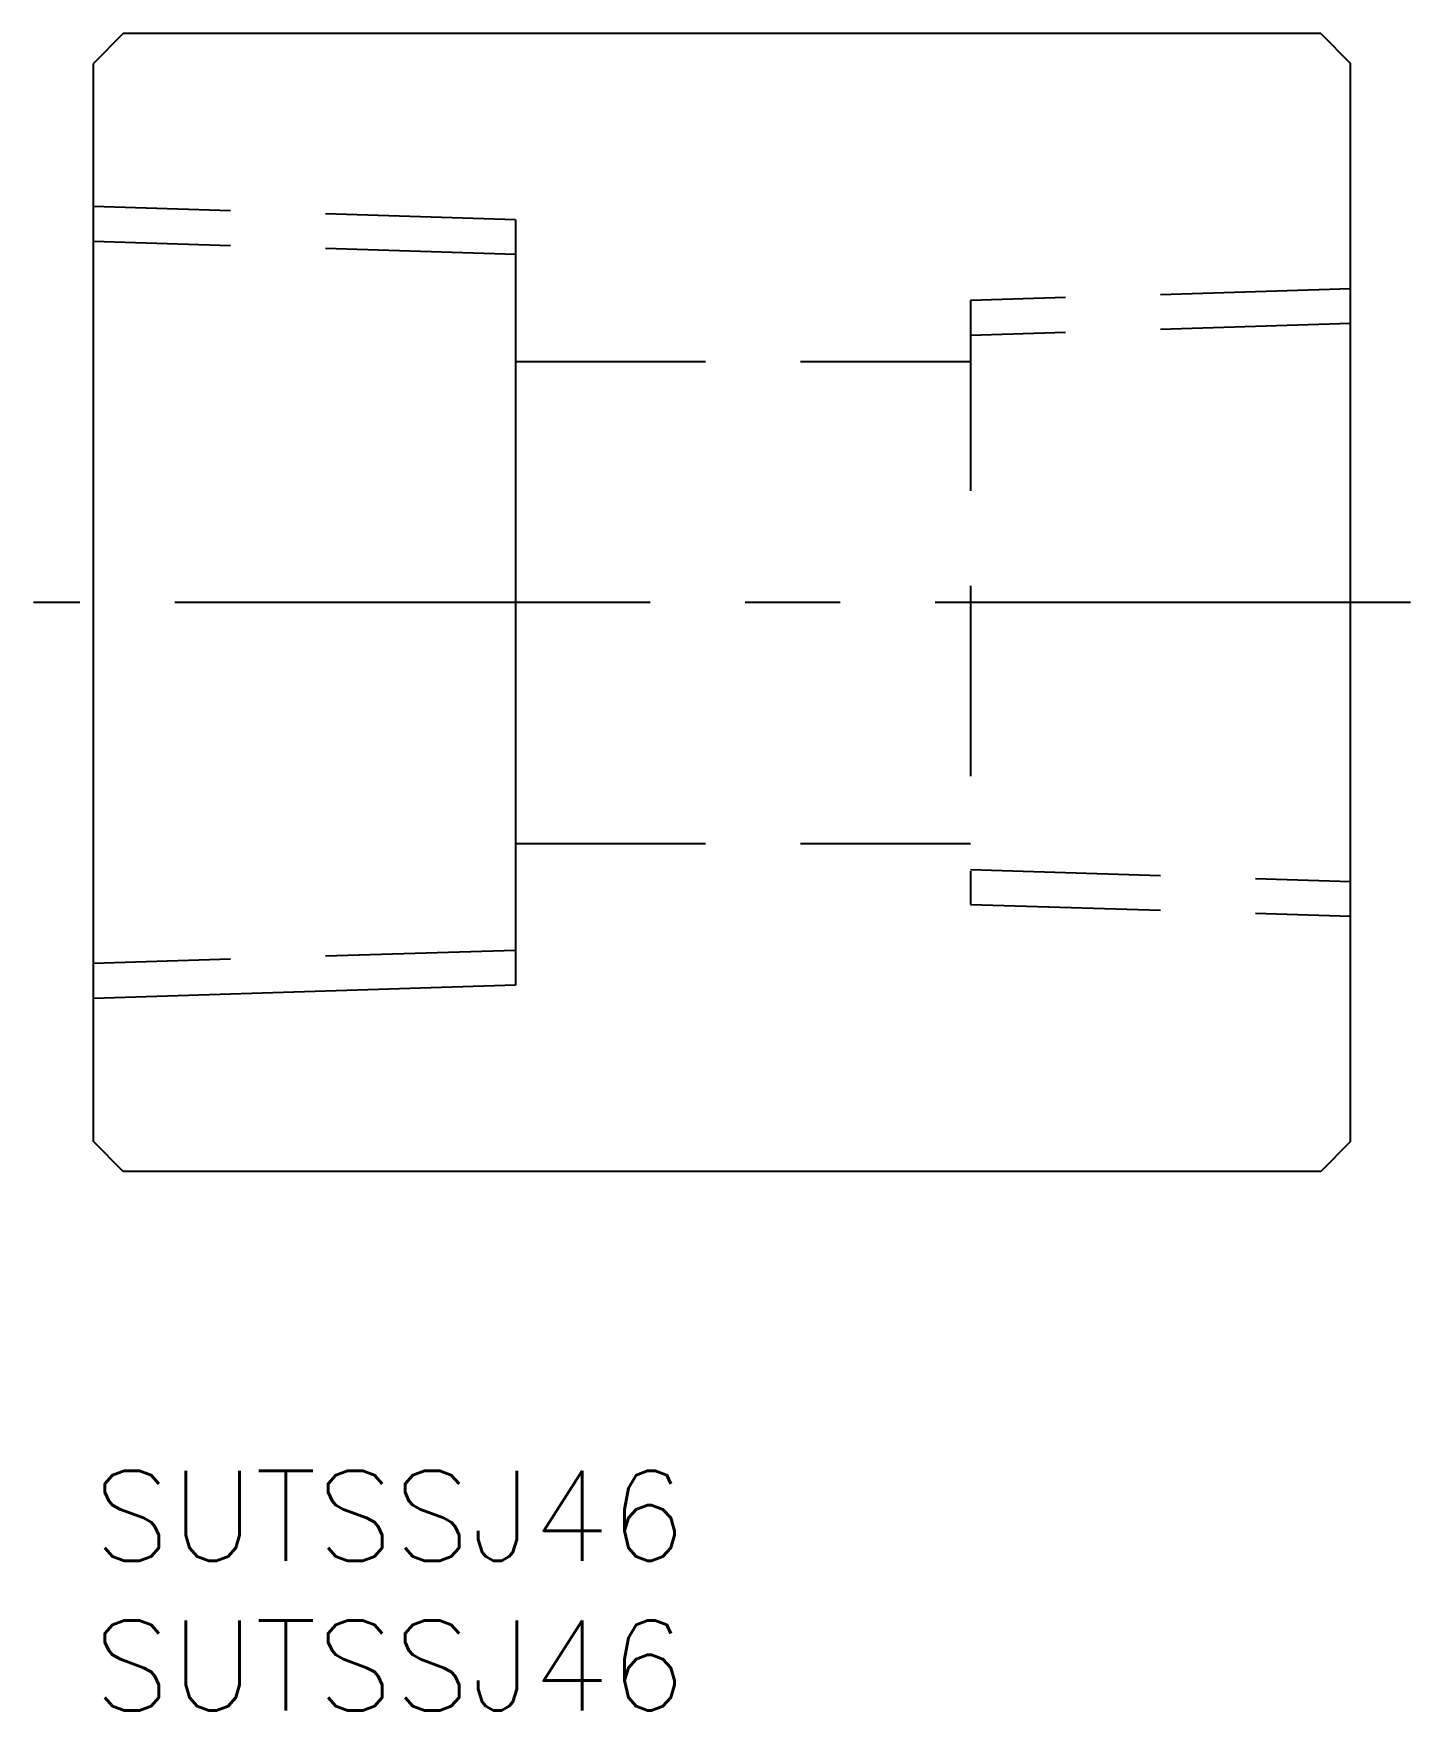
# Model space of a CAD drawing. Extents: x -2 to 44, y -8 to 48.
import ezdxf

# ---------------------------------------------------------------- set-up
doc = ezdxf.new("R2010")
doc.units = 0
doc.header["$LTSCALE"] = 0.5
doc.linetypes.add('CENTER', pattern=[50.8, 31.75, -6.35, 6.35, -6.35])
doc.linetypes.add('DASHED', pattern=[19.05, 12.7, -6.35])
doc.layers.get('0').update_dxf_attribs({"linetype": 'CONTINUOUS'})
for name, color, linetype in [('MSM_CENTER', 1, 'CENTER'), ('MSM_CONTINUOUS', 7, 'CONTINUOUS'), ('MSM_DASHED', 4, 'DASHED'), ('MSM_PART_NUMBER', 7, 'CONTINUOUS')]:
    doc.layers.add(name, color=color, linetype=linetype)
doc.styles.get("Standard").update_dxf_attribs({"font": 'txt.shx', "height": 3, "bigfont": 'bigfont.shx'})

msp = doc.modelspace()

# ---------------------------------------------------------------- linework, layer by layer
for p, q in [((14.1, 41.779875), (14.1, 16.220125)), ((14.1, 16.220125), (0, 15.7795))]:
    msp.add_line(p, q)
at = {"layer": 'MSM_CENTER'}
msp.add_line((44, 29), (-2, 29), dxfattribs=at)
at = {"layer": 'MSM_CONTINUOUS'}
for p, q in [((1, 48), (0, 47)), ((41, 48), (1, 48)), ((41, 48), (42, 47)), ((0, 11), (0, 47)), ((42, 11), (42, 47)), ((1, 10), (0, 11)), ((42, 11), (41, 10)), ((41, 10), (1, 10))]:
    msp.add_line(p, q, dxfattribs=at)
at = {"layer": 'MSM_DASHED'}
for p, q in [((14.1, 41.779875), (0, 42.2205)), ((14.1, 40.617875), (0, 41.0585)), ((42, 39.4775), (29.3, 39.080625)), ((29.3, 39.080625), (29.3, 18.919375)), ((42, 38.3155), (29.3, 37.918625)), ((14.1, 37.05), (29.3, 37.05)), ((14.1, 20.95), (29.3, 20.95)), ((29.3, 20.081375), (42, 19.6845)), ((29.3, 18.919375), (42, 18.5225)), ((14.1, 17.382125), (0, 16.9415))]:
    msp.add_line(p, q, dxfattribs=at)

# ---------------------------------------------------------------- texts
at = {"layer": 'MSM_PART_NUMBER'}
for p in [(0, -3), (0, -8)]:
    msp.add_text('SUTSSJ46', height=3, dxfattribs=at).set_placement(p)

doc.saveas('drawing.dxf')
